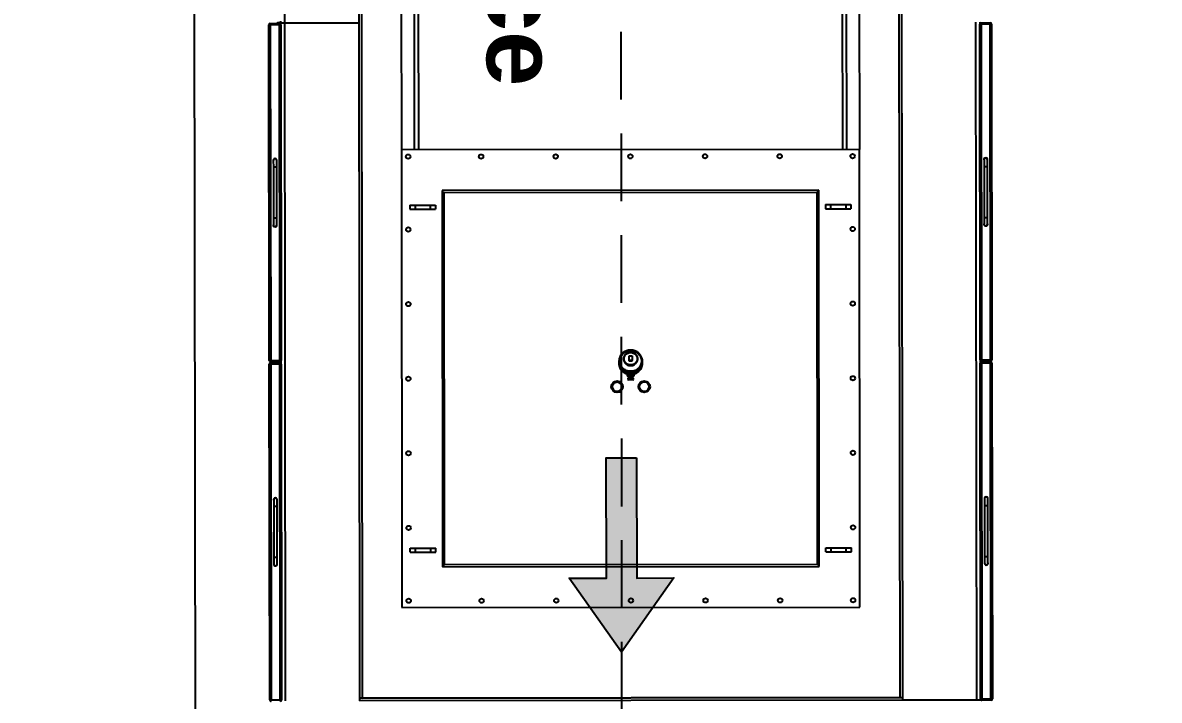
# Model space of a CAD drawing. Header units: feet. Extents: x -99009 to 3252343, y -11094690 to 9035152.
# Drawn here: x 2513820 to 2517170, y -1998439 to -1996440 of the extents above; entities that cross this region are included whole.
import ezdxf

# ---------------------------------------------------------------- set-up
doc = ezdxf.new("R2010")
doc.units = ezdxf.units.FT
doc.linetypes.add('DASHED2', pattern=[0.375, 0.25, -0.125])
for name, color, linetype in [('1', 1, 'Continuous'), ('JOB', 4, 'Continuous'), ('K-LINE', 7, 'Continuous')]:
    doc.layers.add(name, color=color, linetype=linetype)
doc.styles.get("Standard").update_dxf_attribs({"font": 'GOTHICB.TTF'})

# ---------------------------------------------------------------- blocks, each defined once
blk = doc.blocks.new('furnace')
at = {"layer": 'K-LINE'}
h = blk.add_hatch(dxfattribs=at)
h.set_pattern_fill('ANGLE', color=1, scale=0.2, angle=0.3)
h.set_pattern_definition([(0.3, (-265959.1547, 32104.8309), (-0.0073146415, 1.3969808503), [1.016, -0.381]), (90.3, (-265959.1547, 32104.8309), (-1.3969808503, -0.0073146415), [1.016, -0.381])])
h.paths.add_polyline_path([(127239.3, 49405.5), (127239.3, 49296.3), (127114.1, 49296.3), (127114.1, 49206.9), (127239.3, 49206.9), (127239.3, 49097.7), (127457.6, 49251.6)])
h.paths.add_polyline_path([(127001.6, 49296.3), (126884.4, 49296.3), (126884.4, 49206.9), (127001.6, 49206.9)])
h.paths.add_polyline_path([(127114.1, 49296.3), (127001.6, 49296.3), (127001.6, 49206.9), (127114.1, 49206.9)])
at = {"layer": 'K-LINE', "color": 7, "linetype": 'Continuous', "lineweight": 25}
for p, q in [((125602.7, 50313.2), (125602.7, 50340.2)), ((125602.7, 50340.2), (125606.7, 50340.2)), ((125606.7, 50344.2), (126596.7, 50344.2)), ((125606.7, 50340.2), (125606.7, 50344.2)), ((125606.7, 50340.2), (125606.7, 50313.2)), ((126596.7, 50340.2), (125606.7, 50340.2)), ((126026.7, 50331.7), (126006.7, 50331.7)), ((126006.7, 50321.7), (126026.7, 50321.7)), ((126176.7, 50331.7), (126026.7, 50331.7)), ((126026.7, 50326.7), (126026.7, 50331.7)), ((126026.7, 50321.7), (126026.7, 50326.7)), ((126026.7, 50321.7), (126176.7, 50321.7)), ((126196.7, 50331.7), (126176.7, 50331.7)), ((126176.7, 50326.7), (126176.7, 50331.7)), ((126176.7, 50321.7), (126176.7, 50326.7)), ((126176.7, 50321.7), (126196.7, 50321.7)), ((126596.7, 50344.2), (126596.7, 50340.2)), ((126596.7, 50313.2), (126596.7, 50340.2)), ((126596.7, 50340.2), (126600.7, 50340.2)), ((126600.7, 50340.2), (126600.7, 50313.2)), ((126602.7, 50313.2), (126602.7, 50340.2)), ((126602.7, 50340.2), (126606.7, 50340.2)), ((126606.7, 50344.2), (127596.7, 50344.2)), ((126606.7, 50340.2), (126606.7, 50344.2)), ((126606.7, 50340.2), (126606.7, 50313.2)), ((127596.7, 50340.2), (126606.7, 50340.2)), ((127026.7, 50331.7), (127006.7, 50331.7)), ((127006.7, 50321.7), (127026.7, 50321.7)), ((127176.7, 50331.7), (127026.7, 50331.7)), ((127026.7, 50326.7), (127026.7, 50331.7)), ((127026.7, 50321.7), (127026.7, 50326.7)), ((127026.7, 50321.7), (127176.7, 50321.7)), ((127196.7, 50331.7), (127176.7, 50331.7)), ((127176.7, 50326.7), (127176.7, 50331.7)), ((127176.7, 50321.7), (127176.7, 50326.7)), ((127176.7, 50321.7), (127196.7, 50321.7)), ((127596.7, 50344.2), (127596.7, 50340.2)), ((127596.7, 50313.2), (127596.7, 50340.2)), ((127596.7, 50340.2), (127600.7, 50340.2)), ((127600.7, 50340.2), (127600.7, 50313.2)), ((125600.7, 50309.2), (125606.7, 50309.2)), ((125600.7, 50297.2), (127600.7, 50297.2)), ((125602.7, 50313.2), (125606.7, 50313.2)), ((125606.7, 50313.2), (126596.7, 50313.2)), ((125606.7, 50309.2), (125606.7, 50313.2)), ((126596.7, 50309.2), (125606.7, 50309.2)), ((126596.7, 50313.2), (126600.7, 50313.2)), ((126596.7, 50313.2), (126596.7, 50309.2)), ((126596.7, 50309.2), (126606.7, 50309.2)), ((126600.7, 50313.2), (126600.7, 50309.2)), ((126602.7, 50313.2), (126606.7, 50313.2)), ((126606.7, 50309.2), (126606.7, 50313.2)), ((126606.7, 50313.2), (127596.7, 50313.2)), ((127596.7, 50309.2), (126606.7, 50309.2)), ((127596.7, 50313.2), (127596.7, 50309.2)), ((127596.7, 50313.2), (127600.7, 50313.2)), ((127596.7, 50309.2), (127600.7, 50309.2)), ((127600.7, 50313.2), (127600.7, 50309.2)), ((127600.7, 50309.2), (127600.7, 50297.2)), ((127600.7, 50297.2), (127600.7, 50079.2)), ((121608.7, 50079.2), (127592.7, 50079.2)), ((121608.7, 50071.2), (127592.7, 50071.2)), ((127592.7, 50079.2), (127592.7, 48479.2)), ((127592.7, 50079.2), (127600.7, 50079.2)), ((127592.7, 50071.2), (127592.7, 50079.2)), ((127592.7, 48487.2), (127592.7, 50071.2)), ((127600.7, 50079.2), (127600.7, 48479.2)), ((125275.7, 49954.2), (125975.7, 49954.2)), ((127325.7, 49954.2), (125975.7, 49954.2)), ((125975.7, 49954.2), (125975.7, 48604.2)), ((127325.7, 48604.2), (127325.7, 49954.2)), ((125275.7, 49916.2), (125975.7, 49916.2)), ((126138.7, 49929.2), (126150.7, 49929.2)), ((126138.7, 49914.2), (126138.7, 49929.2)), ((126150.7, 49914.2), (126150.7, 49929.2)), ((127162.7, 49929.2), (127150.7, 49929.2)), ((127150.7, 49914.2), (127150.7, 49929.2)), ((127162.7, 49914.2), (127162.7, 49929.2)), ((125275.7, 49904.2), (125975.7, 49904.2)), ((126138.7, 49914.2), (126150.7, 49914.2)), ((126138.7, 49869.2), (126138.7, 49914.2)), ((126150.7, 49869.2), (126150.7, 49914.2)), ((127162.7, 49914.2), (127150.7, 49914.2)), ((127150.7, 49869.2), (127150.7, 49914.2)), ((127162.7, 49869.2), (127162.7, 49914.2)), ((126138.7, 49869.2), (126150.7, 49869.2)), ((126138.7, 49854.2), (126138.7, 49869.2)), ((126138.7, 49854.2), (126150.7, 49854.2)), ((126150.7, 49854.2), (126150.7, 49869.2)), ((127162.7, 49869.2), (127150.7, 49869.2)), ((127150.7, 49854.2), (127150.7, 49869.2)), ((127162.7, 49854.2), (127150.7, 49854.2)), ((127162.7, 49854.2), (127162.7, 49869.2)), ((126095.7, 49834.2), (126095.7, 48724.2)), ((126101.7, 49834.2), (126095.7, 49834.2)), ((126101.7, 48724.2), (126101.7, 49834.2)), ((126101.7, 49834.2), (126101.7, 49828.2)), ((127199.7, 49834.2), (126101.7, 49834.2)), ((126101.7, 49828.2), (127199.7, 49828.2)), ((127205.7, 49834.2), (127199.7, 49834.2)), ((127199.7, 49834.2), (127199.7, 48724.2)), ((127199.7, 49828.2), (127199.7, 49834.2)), ((127205.7, 48724.2), (127205.7, 49834.2)), ((126605.6, 49314.2), (126600.1, 49314.2)), ((126584, 49283.7), (126597.8, 49283.7)), ((126584, 49274.7), (126584, 49283.7)), ((126597.8, 49283.7), (126597.8, 49274.7)), ((126599.5, 49283.7), (126597.8, 49283.7)), ((126599.5, 49283.7), (126599.5, 49274.7)), ((126642.5, 49289.2), (126637.2, 49289.2)), ((126642.5, 49289.2), (126642.5, 49269.2)), ((126644.5, 49271.2), (126644.5, 49287.2)), ((126649.5, 49285.2), (126644.5, 49285.2)), ((126649.5, 49283.2), (126649.5, 49287.2)), ((126653.5, 49287.2), (126649.5, 49287.2)), ((126649.5, 49275.2), (126649.5, 49283.2)), ((126653.5, 49283.2), (126649.5, 49283.2)), ((126654.5, 49285.5), (126653.5, 49287.2)), ((126654.5, 49285.5), (126654.5, 49272.9)), ((126597.8, 49274.7), (126584, 49274.7)), ((126599.5, 49274.7), (126597.8, 49274.7)), ((126637.2, 49269.2), (126642.5, 49269.2)), ((126644.5, 49273.2), (126649.5, 49273.2)), ((126653.5, 49275.2), (126649.5, 49275.2)), ((126649.5, 49271.2), (126649.5, 49275.2)), ((126649.5, 49271.2), (126653.5, 49271.2)), ((126653.5, 49271.2), (126654.5, 49272.9)), ((126600.1, 49244.2), (126605.6, 49244.2)), ((126095.7, 48724.2), (126101.7, 48724.2)), ((127199.7, 48730.2), (126101.7, 48730.2)), ((126101.7, 48730.2), (126101.7, 48724.2)), ((126101.7, 48724.2), (127199.7, 48724.2)), ((127199.7, 48724.2), (127199.7, 48730.2)), ((127199.7, 48724.2), (127205.7, 48724.2)), ((126138.7, 48704.2), (126150.7, 48704.2)), ((126138.7, 48689.2), (126138.7, 48704.2)), ((126138.7, 48689.2), (126150.7, 48689.2)), ((126138.7, 48644.2), (126138.7, 48689.2)), ((126150.7, 48689.2), (126150.7, 48704.2)), ((126150.7, 48644.2), (126150.7, 48689.2)), ((127162.7, 48704.2), (127150.7, 48704.2)), ((127150.7, 48689.2), (127150.7, 48704.2)), ((127162.7, 48689.2), (127150.7, 48689.2)), ((127150.7, 48644.2), (127150.7, 48689.2)), ((127162.7, 48689.2), (127162.7, 48704.2)), ((127162.7, 48644.2), (127162.7, 48689.2)), ((125275.7, 48654.2), (125975.7, 48654.2)), ((126138.7, 48629.2), (126138.7, 48644.2)), ((126138.7, 48644.2), (126150.7, 48644.2)), ((126150.7, 48629.2), (126150.7, 48644.2)), ((127162.7, 48644.2), (127150.7, 48644.2)), ((127150.7, 48629.2), (127150.7, 48644.2)), ((127162.7, 48629.2), (127162.7, 48644.2)), ((125275.7, 48642.2), (125975.7, 48642.2)), ((126138.7, 48629.2), (126150.7, 48629.2)), ((127162.7, 48629.2), (127150.7, 48629.2)), ((125275.7, 48604.2), (125975.7, 48604.2)), ((125975.7, 48604.2), (127325.7, 48604.2)), ((121608.7, 48487.2), (127592.7, 48487.2)), ((121608.7, 48479.2), (127592.7, 48479.2)), ((125600.7, 48261.2), (125600.7, 48479.2)), ((125600.7, 48261.2), (125600.7, 48479.2)), ((127592.7, 48487.2), (127592.7, 48479.2)), ((127592.7, 48479.2), (127600.7, 48479.2)), ((125600.7, 48261.2), (123600.7, 48261.2)), ((125600.7, 48249.2), (125596.2, 48249.2)), ((125600.7, 48249.2), (125600.7, 48261.2)), ((127600.7, 48261.2), (125600.7, 48261.2)), ((125600.7, 48249.2), (125600.7, 48261.2)), ((125600.7, 48249.2), (125600.7, 48239.2)), ((125606.7, 48249.2), (125600.7, 48249.2)), ((125602.7, 48218.2), (125602.7, 48245.2)), ((125606.7, 48245.2), (125602.7, 48245.2)), ((125606.7, 48245.2), (125606.7, 48249.2)), ((125606.7, 48249.2), (126596.7, 48249.2)), ((126596.7, 48245.2), (125606.7, 48245.2)), ((125606.7, 48245.2), (125606.7, 48218.2)), ((126596.7, 48249.2), (126596.7, 48245.2)), ((126607.2, 48249.2), (126596.7, 48249.2)), ((126596.7, 48218.2), (126596.7, 48245.2)), ((126600.7, 48245.2), (126596.7, 48245.2)), ((126600.7, 48249.2), (126600.7, 48245.2)), ((126600.7, 48245.2), (126600.7, 48218.2)), ((126603.2, 48218.2), (126603.2, 48245.2)), ((126607.2, 48245.2), (126603.2, 48245.2)), ((126606.7, 48249.2), (126606.7, 48249.2)), ((126607.2, 48245.2), (126607.2, 48249.2)), ((126607.2, 48249.2), (127597.2, 48249.2)), ((127597.2, 48245.2), (126607.2, 48245.2)), ((126607.2, 48245.2), (126607.2, 48218.2)), ((127597.2, 48249.2), (127597.2, 48245.2)), ((127600.7, 48249.2), (127597.2, 48249.2)), ((127597.2, 48218.2), (127597.2, 48245.2)), ((127601.2, 48245.2), (127597.2, 48245.2)), ((125606.7, 48218.2), (125602.7, 48218.2)), ((125606.7, 48214.2), (125606.7, 48218.2)), ((125606.7, 48218.2), (126596.7, 48218.2)), ((126596.7, 48214.2), (125606.7, 48214.2)), ((126026.7, 48236.7), (126006.7, 48236.7)), ((126006.7, 48226.7), (126026.7, 48226.7)), ((126176.7, 48236.7), (126026.7, 48236.7)), ((126026.7, 48236.7), (126026.7, 48231.7)), ((126026.7, 48231.7), (126026.7, 48226.7)), ((126026.7, 48226.7), (126176.7, 48226.7)), ((126196.7, 48236.7), (126176.7, 48236.7)), ((126176.7, 48236.7), (126176.7, 48231.7)), ((126176.7, 48231.7), (126176.7, 48226.7)), ((126176.7, 48226.7), (126196.7, 48226.7)), ((126596.7, 48218.2), (126596.7, 48214.2)), ((126600.7, 48218.2), (126596.7, 48218.2)), ((126607.2, 48218.2), (126603.2, 48218.2)), ((126607.2, 48214.2), (126607.2, 48218.2)), ((126607.2, 48218.2), (127597.2, 48218.2)), ((127597.2, 48214.2), (126607.2, 48214.2)), ((127027.2, 48236.7), (127007.2, 48236.7)), ((127007.2, 48226.7), (127027.2, 48226.7)), ((127177.2, 48236.7), (127027.2, 48236.7)), ((127027.2, 48236.7), (127027.2, 48231.7)), ((127027.2, 48231.7), (127027.2, 48226.7)), ((127027.2, 48226.7), (127177.2, 48226.7)), ((127197.2, 48236.7), (127177.2, 48236.7)), ((127177.2, 48236.7), (127177.2, 48231.7)), ((127177.2, 48231.7), (127177.2, 48226.7)), ((127177.2, 48226.7), (127197.2, 48226.7)), ((127597.2, 48218.2), (127597.2, 48214.2)), ((127601.2, 48218.2), (127597.2, 48218.2))]:
    blk.add_line(p, q, dxfattribs=at)
at = {"layer": 'K-LINE'}
blk.add_lwpolyline([(126884.4, 49296.3), (127239.3, 49296.3), (127239.3, 49405.5), (127457.6, 49251.6), (127239.3, 49097.7), (127239.3, 49206.9), (126884.4, 49206.9), (126884.4, 49296.3)], dxfattribs=at)
at = {"layer": 'K-LINE', "color": 7, "linetype": 'Continuous', "lineweight": 25, "flags": 128}
for points in [[(126568.4, 49279.2), (126568.6, 49282.6), (126569.1, 49286.1), (126570, 49289.4), (126571.1, 49292.6), (126572.6, 49295.7), (126574.4, 49298.6), (126576.4, 49301.3), (126578.7, 49303.7), (126581.2, 49305.9), (126583.9, 49307.8), (126586.8, 49309.3), (126589.9, 49310.6), (126593, 49311.5), (126596.2, 49312), (126599.4, 49312.2), (126602.7, 49312), (126605.9, 49311.5), (126609, 49310.6), (126612.1, 49309.3), (126615, 49307.8), (126617.7, 49305.9), (126620.2, 49303.7), (126622.5, 49301.3), (126624.5, 49298.6), (126626.3, 49295.7), (126627.8, 49292.6), (126628.9, 49289.4), (126629.8, 49286.1), (126630.3, 49282.6), (126630.5, 49279.2), (126630.3, 49275.7), (126629.8, 49272.3), (126628.9, 49269), (126627.8, 49265.8), (126626.3, 49262.7), (126624.5, 49259.8), (126622.5, 49257.1), (126620.2, 49254.7), (126617.7, 49252.5), (126615, 49250.6), (126612.1, 49249), (126609, 49247.8), (126605.9, 49246.9), (126602.7, 49246.4), (126599.4, 49246.2), (126596.2, 49246.4), (126593, 49246.9), (126589.9, 49247.8), (126586.8, 49249), (126583.9, 49250.6), (126581.2, 49252.5), (126578.7, 49254.7), (126576.4, 49257.1), (126574.4, 49259.8), (126572.6, 49262.7), (126571.1, 49265.8), (126570, 49269), (126569.1, 49272.3), (126568.6, 49275.7), (126568.4, 49279.2)], [(126569.4, 49279.2), (126569.5, 49282.5), (126570, 49285.8), (126570.9, 49289.1), (126572, 49292.2), (126573.4, 49295.2), (126575.1, 49298), (126577.1, 49300.6), (126579.3, 49303), (126581.8, 49305.1), (126584.4, 49306.9), (126587.2, 49308.4), (126590.2, 49309.6), (126593.2, 49310.5), (126596.3, 49311), (126599.4, 49311.2), (126602.6, 49311), (126605.7, 49310.5), (126608.7, 49309.6), (126611.7, 49308.4), (126614.5, 49306.9), (126617.1, 49305.1), (126619.6, 49303), (126621.8, 49300.6), (126623.8, 49298), (126625.5, 49295.2), (126626.9, 49292.2), (126628, 49289.1), (126628.9, 49285.8), (126629.4, 49282.5), (126629.5, 49279.2), (126629.4, 49275.8), (126628.9, 49272.5), (126628, 49269.3), (126626.9, 49266.2), (126625.5, 49263.2), (126623.8, 49260.4), (126621.8, 49257.8), (126619.6, 49255.4), (126617.1, 49253.3), (126614.5, 49251.5), (126611.7, 49250), (126608.7, 49248.8), (126605.7, 49247.9), (126602.6, 49247.4), (126599.4, 49247.2), (126596.3, 49247.4), (126593.2, 49247.9), (126590.2, 49248.8), (126587.2, 49250), (126584.4, 49251.5), (126581.8, 49253.3), (126579.3, 49255.4), (126577.1, 49257.8), (126575.1, 49260.4), (126573.4, 49263.2), (126572, 49266.2), (126570.9, 49269.3), (126570, 49272.5), (126569.5, 49275.8), (126569.4, 49279.2)], [(126573.2, 49279.2), (126573.4, 49276.4), (126573.9, 49273.8), (126574.7, 49271.1), (126575.8, 49268.7), (126577.3, 49266.4), (126579, 49264.3), (126580.9, 49262.5), (126583.1, 49261), (126585.4, 49259.8), (126587.8, 49258.9), (126590.4, 49258.3), (126593, 49258.2), (126595.5, 49258.3), (126598.1, 49258.9), (126600.5, 49259.8), (126602.8, 49261), (126605, 49262.5), (126606.9, 49264.3), (126608.6, 49266.4), (126610.1, 49268.7), (126611.2, 49271.1), (126612, 49273.8), (126612.5, 49276.4), (126612.7, 49279.2), (126612.5, 49281.9), (126612, 49284.6), (126611.2, 49287.2), (126610.1, 49289.7), (126608.6, 49292), (126606.9, 49294.1), (126605, 49295.9), (126602.8, 49297.4), (126600.5, 49298.6), (126598.1, 49299.5), (126595.5, 49300), (126593, 49300.2), (126590.4, 49300), (126587.8, 49299.5), (126585.4, 49298.6), (126583.1, 49297.4), (126580.9, 49295.9), (126579, 49294.1), (126577.3, 49292), (126575.8, 49289.7), (126574.7, 49287.2), (126573.9, 49284.6), (126573.4, 49281.9), (126573.2, 49279.2)], [(126574.5, 49279.2), (126574.6, 49281.8), (126575.1, 49284.4), (126576, 49286.9), (126577.1, 49289.2), (126578.5, 49291.4), (126580.2, 49293.3), (126582.2, 49295), (126584.3, 49296.3), (126586.5, 49297.4), (126588.9, 49298.1), (126591.4, 49298.4), (126593.8, 49298.4), (126596.3, 49298.1), (126598.7, 49297.4), (126601, 49296.3), (126603.1, 49295), (126605, 49293.3), (126606.7, 49291.4), (126608.1, 49289.2), (126609.2, 49286.9), (126610.1, 49284.4), (126610.6, 49281.8), (126610.7, 49279.2), (126610.6, 49276.6), (126610.1, 49274), (126609.2, 49271.5), (126608.1, 49269.2), (126606.7, 49267), (126605, 49265.1), (126603.1, 49263.4), (126601, 49262.1), (126598.7, 49261), (126596.3, 49260.3), (126593.8, 49259.9), (126591.4, 49259.9), (126588.9, 49260.3), (126586.5, 49261), (126584.3, 49262.1), (126582.2, 49263.4), (126580.2, 49265.1), (126578.5, 49267), (126577.1, 49269.2), (126576, 49271.5), (126575.1, 49274), (126574.6, 49276.6), (126574.5, 49279.2)], [(126615.7, 49248.4), (126617.5, 49249.5), (126620.3, 49251.5), (126622.8, 49253.8), (126625.1, 49256.4), (126627.1, 49259.2), (126628.9, 49262.2), (126630.4, 49265.4), (126631.5, 49268.7), (126632.3, 49272.1), (126632.9, 49275.7), (126633, 49279.2), (126632.9, 49282.7), (126632.3, 49286.2), (126631.5, 49289.7), (126630.4, 49293), (126628.9, 49296.2), (126627.1, 49299.2), (126625.1, 49302), (126622.8, 49304.6), (126620.3, 49306.9), (126617.5, 49308.9), (126616.1, 49309.8)], [(126621.2, 49310), (126623, 49308.9), (126625.7, 49306.9), (126628.3, 49304.6), (126630.6, 49302), (126632.6, 49299.2), (126634.4, 49296.2), (126635.8, 49293), (126637, 49289.7), (126637.8, 49286.2), (126638.3, 49282.7), (126638.5, 49279.2), (126638.3, 49275.7), (126637.8, 49272.1), (126637, 49268.7), (126635.8, 49265.4), (126634.4, 49262.2), (126632.6, 49259.2), (126630.6, 49256.4), (126628.3, 49253.8), (126625.7, 49251.5), (126623, 49249.5), (126621.6, 49248.6)]]:
    blk.add_lwpolyline(points, dxfattribs=at)
at = {"layer": 'K-LINE', "color": 7, "linetype": 'Continuous', "lineweight": 25}
for centre, radius in [((125995.7, 49934.2), 6.5), ((126210.7, 49934.2), 6.5), ((126430.7, 49934.2), 6.5), ((126650.7, 49934.2), 6.5), ((126870.7, 49934.2), 6.5), ((127090.7, 49934.2), 6.5), ((127305.7, 49934.2), 6.5), ((125995.7, 49719.2), 6.5), ((127305.7, 49719.2), 6.5), ((125995.7, 49499.2), 6.5), ((127305.7, 49499.2), 6.5), ((126675, 49319.2), 17), ((126675, 49319.2), 14), ((125995.7, 49279.2), 6.5), ((127305.7, 49279.2), 6.5), ((126675, 49239.2), 17), ((126675, 49239.2), 14), ((125995.7, 49059.2), 6.5), ((127305.7, 49059.2), 6.5), ((125995.7, 48839.2), 6.5), ((127305.7, 48839.2), 6.5), ((125995.7, 48624.2), 6.5), ((126210.7, 48624.2), 6.5), ((126430.7, 48624.2), 6.5), ((126650.7, 48624.2), 6.5), ((126870.7, 48624.2), 6.5), ((127090.7, 48624.2), 6.5), ((127305.7, 48624.2), 6.5)]:
    blk.add_circle(centre, radius, dxfattribs=at)
for centre, radius, start, end in [((125606.7, 50340.2), 4, 90, 180), ((126006.7, 50326.7), 5.5, 65.38, 294.62), ((126006.7, 50326.7), 5, 90, 180), ((126006.7, 50326.7), 5, 180, 270), ((126196.7, 50326.7), 5.5, 0, 114.62), ((126196.7, 50326.7), 5.5, 245.38, 0), ((126196.7, 50326.7), 5, 0, 90), ((126196.7, 50326.7), 5, 270, 0), ((126596.7, 50340.2), 4, 0, 90), ((126606.7, 50340.2), 4, 90, 180), ((127006.7, 50326.7), 5.5, 65.38, 294.62), ((127006.7, 50326.7), 5, 90, 180), ((127006.7, 50326.7), 5, 180, 270), ((127196.7, 50326.7), 5.5, 0, 114.62), ((127196.7, 50326.7), 5.5, 245.38, 0), ((127196.7, 50326.7), 5, 0, 90), ((127196.7, 50326.7), 5, 270, 0), ((127596.7, 50340.2), 4, 0, 90), ((125606.7, 50313.2), 4, 180, 270), ((126596.7, 50313.2), 4, 270, 0), ((126606.7, 50313.2), 4, 180, 270), ((127596.7, 50313.2), 4, 270, 0), ((126600.1, 49283), 31.2, 59.2268, 120.9522), ((126605.6, 49282.8), 31.4, 60.1603, 89.8991), ((126642.5, 49287.2), 2, 0, 90), ((126600.1, 49275.4), 31.2, 240.5929, 299.9251), ((126605.5, 49275.6), 31.4, 270.1053, 300.6939), ((126642.5, 49271.2), 2, 270, 0), ((125606.7, 48245.2), 4, 90, 180), ((126596.7, 48245.2), 4, 0, 90), ((126607.2, 48245.2), 4, 90, 180), ((127597.2, 48245.2), 4, 0, 90), ((125595.7, 48239.2), 5, 334.1581, 0), ((125606.7, 48218.2), 4, 180, 270), ((126006.7, 48231.7), 5.5, 65.38, 180), ((126006.7, 48231.7), 5.5, 180, 294.62), ((126006.7, 48231.7), 5, 90, 180), ((126006.7, 48231.7), 5, 180, 270), ((126196.7, 48231.7), 5.5, 245.38, 114.62), ((126196.7, 48231.7), 5, 0, 90), ((126196.7, 48231.7), 5, 270, 0), ((126596.7, 48218.2), 4, 270, 0), ((126607.2, 48218.2), 4, 180, 270), ((127007.2, 48231.7), 5.5, 65.38, 180), ((127007.2, 48231.7), 5.5, 180, 294.62), ((127007.2, 48231.7), 5, 90, 180), ((127007.2, 48231.7), 5, 180, 270), ((127197.2, 48231.7), 5.5, 245.38, 114.62), ((127197.2, 48231.7), 5, 0, 90), ((127197.2, 48231.7), 5, 270, 0), ((127597.2, 48218.2), 4, 270, 0)]:
    blk.add_arc(centre, radius, start, end, dxfattribs=at)
for points, knots in [([(126584, 49309.7), (126583.9, 49309.6), (126582.8, 49309.1), (126581, 49307.7), (126578.5, 49305.7), (126576.2, 49303.4), (126574.2, 49300.9), (126572.3, 49298.2), (126570.8, 49295.3), (126569.5, 49292.3), (126568.4, 49289.1), (126567.7, 49285.9), (126567.2, 49282.6), (126567.1, 49279.2), (126567.2, 49275.9), (126567.7, 49272.6), (126568.4, 49269.4), (126569.4, 49266.2), (126570.7, 49263.2), (126572.3, 49260.3), (126574.1, 49257.6), (126576.2, 49255), (126578.4, 49252.7), (126580.9, 49250.7), (126583, 49249.2), (126584.3, 49248.5), (126584.7, 49248.3)], [0, 0, 0, 0, 0.005648, 0.049905, 0.094182, 0.138481, 0.182801, 0.227142, 0.271502, 0.31588, 0.360272, 0.404678, 0.449093, 0.493517, 0.537946, 0.582378, 0.626809, 0.671238, 0.715661, 0.760076, 0.804479, 0.848868, 0.893239, 0.937591, 0.98192, 1, 1, 1, 1]), ([(126621.7, 49248.6), (126621.8, 49248.7), (126623, 49249.3), (126624.9, 49250.7), (126627.3, 49252.8), (126629.6, 49255.1), (126631.6, 49257.6), (126633.5, 49260.3), (126635, 49263.2), (126636.3, 49266.2), (126637.3, 49269.4), (126638.1, 49272.6), (126638.5, 49275.9), (126638.7, 49279.3), (126638.5, 49282.6), (126638.1, 49285.9), (126637.3, 49289.1), (126636.3, 49292.3), (126635, 49295.3), (126633.4, 49298.2), (126631.6, 49300.9), (126629.5, 49303.4), (126627.2, 49305.7), (126624.7, 49307.8), (126622.7, 49309.2), (126621.5, 49309.8), (126621.2, 49310)], [0, 0, 0, 0, 0.008596, 0.052946, 0.097315, 0.141707, 0.18612, 0.230553, 0.275006, 0.319477, 0.363962, 0.40846, 0.452968, 0.497484, 0.542005, 0.586529, 0.631053, 0.675574, 0.720089, 0.764596, 0.809091, 0.853571, 0.898034, 0.942477, 0.986897, 1, 1, 1, 1]), ([(126653.5, 49287.2), (126653.7, 49286.8), (126654.1, 49286.1), (126654.2, 49285), (126654, 49284.1), (126653.7, 49283.5), (126653.5, 49283.2)], [0, 0, 0, 0, 0.295402, 0.554813, 0.763087, 1, 1, 1, 1]), ([(126653.5, 49283.2), (126653.7, 49282.4), (126654.1, 49281), (126654.2, 49278.9), (126654, 49277), (126653.7, 49275.8), (126653.5, 49275.2)], [0, 0, 0, 0, 0.295402, 0.554813, 0.763087, 1, 1, 1, 1]), ([(126653.5, 49275.2), (126653.7, 49274.8), (126654.1, 49274.1), (126654.2, 49273), (126654, 49272.1), (126653.7, 49271.5), (126653.5, 49271.2)], [0, 0, 0, 0, 0.295402, 0.554813, 0.763087, 1, 1, 1, 1])]:
    blk.add_open_spline(points, degree=3, knots=knots, dxfattribs=at)
at = {"layer": 'K-LINE', "lineweight": 5, "insert": (120090.9, 49066.1), "char_height": 210, "width": 8494.633, "attachment_point": 1}
blk.add_mtext('\\pxqc;{\\fArial|b1|i0|c0|p34;Normalizing Furnace }', dxfattribs=at)

msp = doc.modelspace()

# ---------------------------------------------------------------- linework, layer by layer
at = {"layer": '1'}
msp.add_arc((2520410.24778, -1978395.99612), 100000, 84.1346387202, 194.3871675539, dxfattribs=at)
at = {"layer": 'JOB'}
msp.add_line((2514331.32378, -2000543.98723), (2514320.42106, -1990941.17048), dxfattribs=at)
at = {"layer": 'JOB', "color": 30, "linetype": 'DASHED2', "ltscale": 800, "true_color": 0xf26722}
msp.add_line((2515578.00991, -1991966.91229), (2515586.88423, -1999783.16941), dxfattribs=at)

# ---------------------------------------------------------------- block references
at = {"layer": 'JOB', "rotation": 270.0650517140735}
msp.add_blockref('furnace', (2466188.9242, -1870894.97808), dxfattribs=at)

doc.saveas('drawing.dxf')
